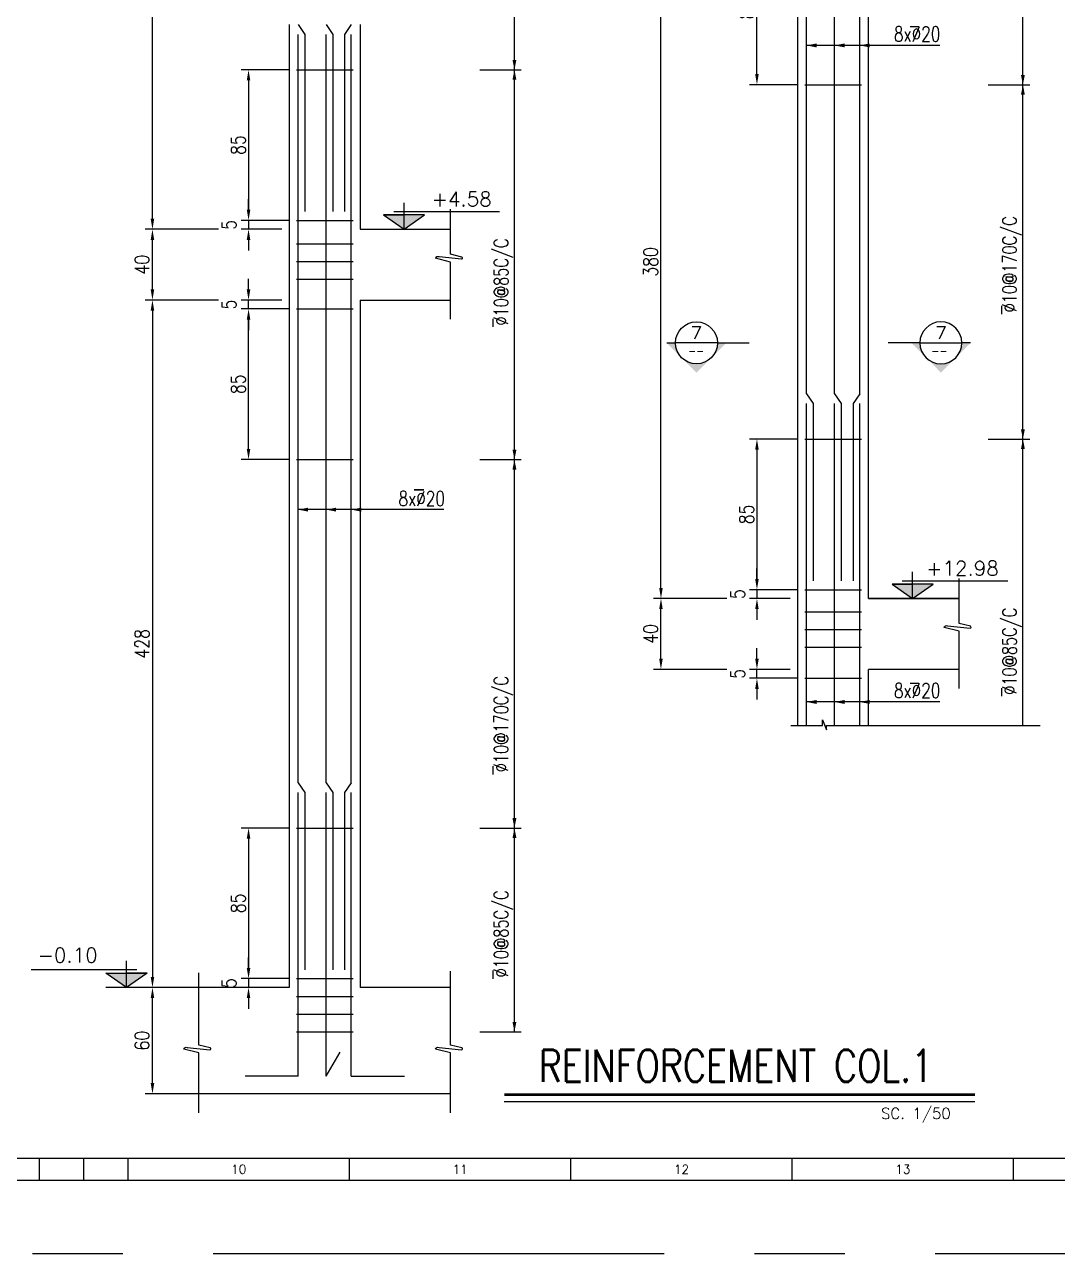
# Model space of a CAD drawing. Extents: x 0 to 9506, y 0 to 789.
# Drawn here: x 9486 to 9497.67, y 759.1 to 772.97 of the extents above; entities that cross this region are included whole.
import ezdxf
from ezdxf.enums import TextEntityAlignment as Align

# ---------------------------------------------------------------- set-up
doc = ezdxf.new("R2010")
doc.units = 0
doc.header["$LTSCALE"] = 3
doc.header["$MEASUREMENT"] = 0
doc.linetypes.add('CENTER', pattern=[2, 1.25, -0.25, 0.25, -0.25])
doc.linetypes.add('DASHED2', pattern=[0.375, 0.25, -0.125])
doc.layers.get('0').update_dxf_attribs({"linetype": 'CONTINUOUS'})
doc.layers.get('DEFPOINTS').update_dxf_attribs({"linetype": 'CONTINUOUS'})
for name, color, linetype in [('1SIGN', 2, 'CONTINUOUS'), ('1TEXT1', 2, 'CONTINUOUS'), ('1WALL', 3, 'CONTINUOUS'), ('CONCRETE FAR', 2, 'CONTINUOUS'), ('CUT', 1, 'DASHED2'), ('DIM', 7, 'CONTINUOUS'), ('ELV.', 3, 'CONTINUOUS'), ('JAROO', 1, 'CONTINUOUS'), ('KD', 3, 'CONTINUOUS'), ('NAZ.', 1, 'CONTINUOUS'), ('REIN.', 4, 'CONTINUOUS'), ('SEC.', 5, 'CONTINUOUS')]:
    doc.layers.add(name, color=color, linetype=linetype)
doc.styles.add('ROMANC', font='romanc.shx')
doc.styles.add('ROMANS', font='ROMANS.shx', dxfattribs={"width": 0.8})
doc.styles.get("Standard").update_dxf_attribs({"font": 'romans.shx'})
doc.styles.add('TX', font='TXT.shx')
doc.dimstyles.new('100 GHA', dxfattribs={"dimtxt": 0.135, "dimasz": 0.11, "dimexe": 0.06, "dimexo": 0.06, "dimgap": 0.025, "dimtad": 1, "dimdec": 0, "dimlfac": 100, "dimzin": 0, "dimdsep": 46, "dimtxsty": 'ROMANS', "dimcen": 0.5, "dimclrd": 1, "dimclre": 1, "dimclrt": 2, "dimadec": 0, "dimazin": 0, "dimtfac": 1, "dimtdec": 0, "dimtmove": 2, "dimatfit": 3, "dimfxl": 0.15, "dimtolj": 1, "dimtzin": 0, "dimlwd": -1, "dimlwe": -1, "dimarcsym": 0})

# ---------------------------------------------------------------- blocks, each defined once
blk = doc.blocks.new('*D115')
at = {"layer": 'DEFPOINTS', "color": 0, "ltscale": 50, "transparency": 16777216}
for p in [(9493.188, 766.495), (9494.015, 766.495), (9494.015, 765.695)]:
    blk.add_point(p, dxfattribs=at)
at = {"layer": 'DIM', "color": 1, "ltscale": 50, "transparency": 16777216}
for p, q in [((9493.931, 766.495), (9493.104, 766.495)), ((9493.188, 765.815), (9493.188, 766.375)), ((9493.931, 765.695), (9493.104, 765.695))]:
    blk.add_line(p, q, dxfattribs=at)
for points in [[(9493.168, 766.375), (9493.208, 766.375), (9493.188, 766.495)], [(9493.168, 765.815), (9493.208, 765.815), (9493.188, 765.695)]]:
    blk.add_solid(points, dxfattribs=at)
at = {"layer": 'DIM', "color": 2, "ltscale": 50, "transparency": 16777216, "insert": (9493.071, 766.095), "char_height": 0.162, "attachment_point": 5, "rotation": 90, "style": 'ROMANS'}
blk.add_mtext('\\A1;40', dxfattribs=at)
blk = doc.blocks.new('*D116')
at = {"layer": 'DEFPOINTS', "color": 0, "ltscale": 50, "transparency": 16777216}
for p in [(9494.813, 768.295), (9494.272, 766.595), (9494.813, 766.595)]:
    blk.add_point(p, dxfattribs=at)
at = {"layer": 'DIM', "color": 1, "ltscale": 50, "transparency": 16777216}
for p, q in [((9494.729, 768.295), (9494.188, 768.295)), ((9494.272, 768.175), (9494.272, 766.715)), ((9494.729, 766.595), (9494.188, 766.595))]:
    blk.add_line(p, q, dxfattribs=at)
for points in [[(9494.252, 768.175), (9494.292, 768.175), (9494.272, 768.295)], [(9494.252, 766.715), (9494.292, 766.715), (9494.272, 766.595)]]:
    blk.add_solid(points, dxfattribs=at)
at = {"layer": 'DIM', "color": 2, "ltscale": 50, "transparency": 16777216, "insert": (9494.155, 767.445), "char_height": 0.162, "attachment_point": 5, "rotation": 90, "style": 'ROMANS'}
blk.add_mtext('\\A1;85', dxfattribs=at)
blk = doc.blocks.new('*D119')
at = {"layer": 'DEFPOINTS', "color": 0, "ltscale": 50, "transparency": 16777216}
for p in [(9494.272, 765.695), (9494.733, 765.695), (9494.813, 765.595)]:
    blk.add_point(p, dxfattribs=at)
at = {"layer": 'DIM', "color": 1, "ltscale": 50, "transparency": 16777216}
for p, q in [((9494.272, 765.815), (9494.272, 765.935)), ((9494.649, 765.695), (9494.188, 765.695)), ((9494.272, 765.595), (9494.272, 765.695)), ((9494.729, 765.595), (9494.188, 765.595)), ((9494.272, 765.475), (9494.272, 765.355))]:
    blk.add_line(p, q, dxfattribs=at)
for points in [[(9494.252, 765.815), (9494.292, 765.815), (9494.272, 765.695)], [(9494.252, 765.475), (9494.292, 765.475), (9494.272, 765.595)]]:
    blk.add_solid(points, dxfattribs=at)
at = {"layer": 'DIM', "color": 2, "ltscale": 50, "transparency": 16777216, "insert": (9494.053, 765.645), "char_height": 0.162, "attachment_point": 5, "rotation": 90, "style": 'ROMANS'}
blk.add_mtext('\\A1;5', dxfattribs=at)
blk = doc.blocks.new('*D120')
at = {"layer": 'DEFPOINTS', "color": 0, "ltscale": 50, "transparency": 16777216}
for p in [(9494.272, 766.495), (9494.733, 766.495), (9494.813, 766.595)]:
    blk.add_point(p, dxfattribs=at)
at = {"layer": 'DIM', "color": 1, "ltscale": 50, "transparency": 16777216}
for p, q in [((9494.272, 766.715), (9494.272, 766.835)), ((9494.729, 766.595), (9494.188, 766.595)), ((9494.649, 766.495), (9494.188, 766.495)), ((9494.272, 766.595), (9494.272, 766.495)), ((9494.272, 766.375), (9494.272, 766.255))]:
    blk.add_line(p, q, dxfattribs=at)
for points in [[(9494.252, 766.715), (9494.292, 766.715), (9494.272, 766.595)], [(9494.252, 766.375), (9494.292, 766.375), (9494.272, 766.495)]]:
    blk.add_solid(points, dxfattribs=at)
at = {"layer": 'DIM', "color": 2, "ltscale": 50, "transparency": 16777216, "insert": (9494.053, 766.545), "char_height": 0.162, "attachment_point": 5, "rotation": 90, "style": 'ROMANS'}
blk.add_mtext('\\A1;5', dxfattribs=at)
blk = doc.blocks.new('SEC-1')
at = {"layer": 'SEC.'}
h = blk.add_hatch(color=9, dxfattribs=at)
h.paths.add_polyline_path([(-81.7, 0), (-40.8, -40.8, -0.414214), (-40.8, 40.8)])
h.paths.add_polyline_path([(-40.8, -40.8), (0, -81.7), (0, -57.7, -0.198912)])
h.paths.add_polyline_path([(-40.8, 40.8, -0.198912), (0, 57.7), (0, 81.7)])
at = {"layer": 'SEC.', "color": 9}
blk.add_line((0, 81.7), (0, 57.7), dxfattribs=at)
at = {"layer": 'SEC.', "color": 4}
blk.add_line((0, -57.7), (0, -145), dxfattribs=at)
blk.add_circle((0, 0), 57.7, dxfattribs=at)
blk = doc.blocks.new('*D342')
at = {"layer": 'DEFPOINTS', "color": 0, "ltscale": 50, "transparency": 16777216}
for p in [(9494.272, 773.995), (9494.813, 773.995), (9494.813, 772.295)]:
    blk.add_point(p, dxfattribs=at)
at = {"layer": 'DIM', "color": 1, "ltscale": 50, "transparency": 16777216}
for p, q in [((9494.729, 773.995), (9494.188, 773.995)), ((9494.272, 772.415), (9494.272, 773.875)), ((9494.729, 772.295), (9494.188, 772.295))]:
    blk.add_line(p, q, dxfattribs=at)
for points in [[(9494.252, 773.875), (9494.292, 773.875), (9494.272, 773.995)], [(9494.252, 772.415), (9494.292, 772.415), (9494.272, 772.295)]]:
    blk.add_solid(points, dxfattribs=at)
at = {"layer": 'DIM', "color": 2, "ltscale": 50, "transparency": 16777216, "insert": (9494.155, 773.145), "char_height": 0.162, "attachment_point": 5, "rotation": 90, "style": 'ROMANS'}
blk.add_mtext('\\A1;85', dxfattribs=at)
blk = doc.blocks.new('*D346')
at = {"layer": 'DEFPOINTS', "color": 0, "ltscale": 50, "transparency": 16777216}
for p in [(9493.188, 774.095), (9494.015, 774.095), (9494.015, 766.495)]:
    blk.add_point(p, dxfattribs=at)
at = {"layer": 'DIM', "color": 1, "ltscale": 50, "transparency": 16777216}
for p, q in [((9493.931, 774.095), (9493.104, 774.095)), ((9493.188, 766.615), (9493.188, 773.975)), ((9493.931, 766.495), (9493.104, 766.495))]:
    blk.add_line(p, q, dxfattribs=at)
for points in [[(9493.168, 773.975), (9493.208, 773.975), (9493.188, 774.095)], [(9493.168, 766.615), (9493.208, 766.615), (9493.188, 766.495)]]:
    blk.add_solid(points, dxfattribs=at)
at = {"layer": 'DIM', "color": 2, "ltscale": 50, "transparency": 16777216, "insert": (9493.071, 770.295), "char_height": 0.162, "attachment_point": 5, "rotation": 90, "style": 'ROMANS'}
blk.add_mtext('\\A1;380', dxfattribs=at)
blk = doc.blocks.new('*D348')
at = {"layer": 'DEFPOINTS', "color": 0, "ltscale": 50, "transparency": 16777216}
for p in [(9489.071, 772.464), (9488.531, 770.764), (9489.071, 770.764)]:
    blk.add_point(p, dxfattribs=at)
at = {"layer": 'DIM', "color": 1, "ltscale": 50, "transparency": 16777216}
for p, q in [((9488.987, 772.464), (9488.447, 772.464)), ((9488.531, 772.344), (9488.531, 770.884)), ((9488.987, 770.764), (9488.447, 770.764))]:
    blk.add_line(p, q, dxfattribs=at)
for points in [[(9488.511, 772.344), (9488.551, 772.344), (9488.531, 772.464)], [(9488.511, 770.884), (9488.551, 770.884), (9488.531, 770.764)]]:
    blk.add_solid(points, dxfattribs=at)
at = {"layer": 'DIM', "color": 2, "ltscale": 50, "transparency": 16777216, "insert": (9488.414, 771.614), "char_height": 0.162, "attachment_point": 5, "rotation": 90, "style": 'ROMANS'}
blk.add_mtext('\\A1;85', dxfattribs=at)
blk = doc.blocks.new('*D349')
at = {"layer": 'DEFPOINTS', "color": 0, "ltscale": 50, "transparency": 16777216}
for p in [(9488.531, 770.664), (9488.991, 770.664), (9489.071, 770.764)]:
    blk.add_point(p, dxfattribs=at)
at = {"layer": 'DIM', "color": 1, "ltscale": 50, "transparency": 16777216}
for p, q in [((9488.531, 770.884), (9488.531, 771.004)), ((9488.987, 770.764), (9488.447, 770.764)), ((9488.907, 770.664), (9488.447, 770.664)), ((9488.531, 770.764), (9488.531, 770.664)), ((9488.531, 770.544), (9488.531, 770.424))]:
    blk.add_line(p, q, dxfattribs=at)
for points in [[(9488.511, 770.884), (9488.551, 770.884), (9488.531, 770.764)], [(9488.511, 770.544), (9488.551, 770.544), (9488.531, 770.664)]]:
    blk.add_solid(points, dxfattribs=at)
at = {"layer": 'DIM', "color": 2, "ltscale": 50, "transparency": 16777216, "insert": (9488.312, 770.714), "char_height": 0.162, "attachment_point": 5, "rotation": 90, "style": 'ROMANS'}
blk.add_mtext('\\A1;5', dxfattribs=at)
blk = doc.blocks.new('*D352')
at = {"layer": 'DEFPOINTS', "color": 0, "ltscale": 50, "transparency": 16777216}
for p in [(9487.446, 778.264), (9488.274, 778.264), (9488.274, 770.664)]:
    blk.add_point(p, dxfattribs=at)
at = {"layer": 'DIM', "color": 1, "ltscale": 50, "transparency": 16777216}
for p, q in [((9488.19, 778.264), (9487.362, 778.264)), ((9487.446, 770.784), (9487.446, 778.144)), ((9488.19, 770.664), (9487.362, 770.664))]:
    blk.add_line(p, q, dxfattribs=at)
for points in [[(9487.426, 778.144), (9487.466, 778.144), (9487.446, 778.264)], [(9487.426, 770.784), (9487.466, 770.784), (9487.446, 770.664)]]:
    blk.add_solid(points, dxfattribs=at)
at = {"layer": 'DIM', "color": 2, "ltscale": 50, "transparency": 16777216, "insert": (9487.329, 774.464), "char_height": 0.162, "attachment_point": 5, "rotation": 90, "style": 'ROMANS'}
blk.add_mtext('\\A1;380', dxfattribs=at)
blk = doc.blocks.new('*D353')
at = {"layer": 'DEFPOINTS', "color": 0, "ltscale": 50, "transparency": 16777216}
for p in [(9487.446, 770.664), (9488.274, 770.664), (9488.274, 769.864)]:
    blk.add_point(p, dxfattribs=at)
at = {"layer": 'DIM', "color": 1, "ltscale": 50, "transparency": 16777216}
for p, q in [((9488.19, 770.664), (9487.362, 770.664)), ((9487.446, 769.984), (9487.446, 770.544)), ((9488.19, 769.864), (9487.362, 769.864))]:
    blk.add_line(p, q, dxfattribs=at)
for points in [[(9487.426, 770.544), (9487.466, 770.544), (9487.446, 770.664)], [(9487.426, 769.984), (9487.466, 769.984), (9487.446, 769.864)]]:
    blk.add_solid(points, dxfattribs=at)
at = {"layer": 'DIM', "color": 2, "ltscale": 50, "transparency": 16777216, "insert": (9487.329, 770.264), "char_height": 0.162, "attachment_point": 5, "rotation": 90, "style": 'ROMANS'}
blk.add_mtext('\\A1;40', dxfattribs=at)
blk = doc.blocks.new('*D355')
at = {"layer": 'DEFPOINTS', "color": 0, "ltscale": 50, "transparency": 16777216}
for p in [(9488.274, 769.864), (9487.446, 762.104), (9488.274, 762.104)]:
    blk.add_point(p, dxfattribs=at)
at = {"layer": 'DIM', "color": 1, "ltscale": 50, "transparency": 16777216}
for p, q in [((9488.19, 769.864), (9487.362, 769.864)), ((9487.446, 769.744), (9487.446, 762.224)), ((9488.19, 762.104), (9487.362, 762.104))]:
    blk.add_line(p, q, dxfattribs=at)
for points in [[(9487.426, 769.744), (9487.466, 769.744), (9487.446, 769.864)], [(9487.426, 762.224), (9487.466, 762.224), (9487.446, 762.104)]]:
    blk.add_solid(points, dxfattribs=at)
at = {"layer": 'DIM', "color": 2, "ltscale": 50, "transparency": 16777216, "insert": (9487.329, 765.984), "char_height": 0.162, "attachment_point": 5, "rotation": 90, "style": 'ROMANS'}
blk.add_mtext('\\A1;428', dxfattribs=at)
blk = doc.blocks.new('*D356')
at = {"layer": 'DEFPOINTS', "color": 0, "ltscale": 50, "transparency": 16777216}
for p in [(9487.446, 762.104), (9488.274, 762.104), (9488.274, 760.904)]:
    blk.add_point(p, dxfattribs=at)
at = {"layer": 'DIM', "color": 1, "ltscale": 50, "transparency": 16777216}
for p, q in [((9488.19, 762.104), (9487.362, 762.104)), ((9487.446, 761.024), (9487.446, 761.984)), ((9488.19, 760.904), (9487.362, 760.904))]:
    blk.add_line(p, q, dxfattribs=at)
for points in [[(9487.426, 761.984), (9487.466, 761.984), (9487.446, 762.104)], [(9487.426, 761.024), (9487.466, 761.024), (9487.446, 760.904)]]:
    blk.add_solid(points, dxfattribs=at)
at = {"layer": 'DIM', "color": 2, "ltscale": 50, "transparency": 16777216, "insert": (9487.329, 761.504), "char_height": 0.162, "attachment_point": 5, "rotation": 90, "style": 'ROMANS'}
blk.add_mtext('\\A1;60', dxfattribs=at)
blk = doc.blocks.new('*D357')
at = {"layer": 'DEFPOINTS', "color": 0, "ltscale": 50, "transparency": 16777216}
for p in [(9488.531, 769.864), (9488.991, 769.864), (9489.071, 769.764)]:
    blk.add_point(p, dxfattribs=at)
at = {"layer": 'DIM', "color": 1, "ltscale": 50, "transparency": 16777216}
for p, q in [((9488.531, 769.984), (9488.531, 770.104)), ((9488.907, 769.864), (9488.447, 769.864)), ((9488.531, 769.764), (9488.531, 769.864)), ((9488.987, 769.764), (9488.447, 769.764)), ((9488.531, 769.644), (9488.531, 769.524))]:
    blk.add_line(p, q, dxfattribs=at)
for points in [[(9488.511, 769.984), (9488.551, 769.984), (9488.531, 769.864)], [(9488.511, 769.644), (9488.551, 769.644), (9488.531, 769.764)]]:
    blk.add_solid(points, dxfattribs=at)
at = {"layer": 'DIM', "color": 2, "ltscale": 50, "transparency": 16777216, "insert": (9488.312, 769.814), "char_height": 0.162, "attachment_point": 5, "rotation": 90, "style": 'ROMANS'}
blk.add_mtext('\\A1;5', dxfattribs=at)
blk = doc.blocks.new('*D358')
at = {"layer": 'DEFPOINTS', "color": 0, "ltscale": 50, "transparency": 16777216}
for p in [(9489.071, 762.204), (9488.531, 762.104), (9488.991, 762.104)]:
    blk.add_point(p, dxfattribs=at)
at = {"layer": 'DIM', "color": 1, "ltscale": 50, "transparency": 16777216}
for p, q in [((9488.531, 762.324), (9488.531, 762.444)), ((9488.987, 762.204), (9488.447, 762.204)), ((9488.531, 762.204), (9488.531, 762.104)), ((9488.907, 762.104), (9488.447, 762.104)), ((9488.531, 761.984), (9488.531, 761.864))]:
    blk.add_line(p, q, dxfattribs=at)
for points in [[(9488.511, 762.324), (9488.551, 762.324), (9488.531, 762.204)], [(9488.511, 761.984), (9488.551, 761.984), (9488.531, 762.104)]]:
    blk.add_solid(points, dxfattribs=at)
at = {"layer": 'DIM', "color": 2, "ltscale": 50, "transparency": 16777216, "insert": (9488.312, 762.154), "char_height": 0.162, "attachment_point": 5, "rotation": 90, "style": 'ROMANS'}
blk.add_mtext('\\A1;5', dxfattribs=at)
blk = doc.blocks.new('*D359')
at = {"layer": 'DEFPOINTS', "color": 0, "ltscale": 50, "transparency": 16777216}
for p in [(9488.531, 769.764), (9489.071, 769.764), (9489.071, 768.064)]:
    blk.add_point(p, dxfattribs=at)
at = {"layer": 'DIM', "color": 1, "ltscale": 50, "transparency": 16777216}
for p, q in [((9488.987, 769.764), (9488.447, 769.764)), ((9488.531, 768.184), (9488.531, 769.644)), ((9488.987, 768.064), (9488.447, 768.064))]:
    blk.add_line(p, q, dxfattribs=at)
for points in [[(9488.511, 769.644), (9488.551, 769.644), (9488.531, 769.764)], [(9488.511, 768.184), (9488.551, 768.184), (9488.531, 768.064)]]:
    blk.add_solid(points, dxfattribs=at)
at = {"layer": 'DIM', "color": 2, "ltscale": 50, "transparency": 16777216, "insert": (9488.414, 768.914), "char_height": 0.162, "attachment_point": 5, "rotation": 90, "style": 'ROMANS'}
blk.add_mtext('\\A1;85', dxfattribs=at)
blk = doc.blocks.new('*D360')
at = {"layer": 'DEFPOINTS', "color": 0, "ltscale": 50, "transparency": 16777216}
for p in [(9489.071, 763.904), (9488.531, 762.204), (9489.071, 762.204)]:
    blk.add_point(p, dxfattribs=at)
at = {"layer": 'DIM', "color": 1, "ltscale": 50, "transparency": 16777216}
for p, q in [((9488.987, 763.904), (9488.447, 763.904)), ((9488.531, 763.784), (9488.531, 762.324)), ((9488.987, 762.204), (9488.447, 762.204))]:
    blk.add_line(p, q, dxfattribs=at)
for points in [[(9488.511, 763.784), (9488.551, 763.784), (9488.531, 763.904)], [(9488.511, 762.324), (9488.551, 762.324), (9488.531, 762.204)]]:
    blk.add_solid(points, dxfattribs=at)
at = {"layer": 'DIM', "color": 2, "ltscale": 50, "transparency": 16777216, "insert": (9488.414, 763.054), "char_height": 0.162, "attachment_point": 5, "rotation": 90, "style": 'ROMANS'}
blk.add_mtext('\\A1;85', dxfattribs=at)
blk = doc.blocks.new('KD')
at = {"layer": 'KD', "color": 5}
blk.add_line((0.368, -42.056), (58.503, -42.056), dxfattribs=at)
at = {"layer": 'KD', "color": 6}
for p, q in [((31.643, -42.424), (31.643, -42.056)), ((32.379, -42.424), (32.379, -42.056)), ((33.115, -42.424), (33.115, -42.056)), ((36.795, -42.424), (36.795, -42.056)), ((40.474, -42.424), (40.474, -42.056)), ((44.154, -42.424), (44.154, -42.056)), ((47.833, -42.424), (47.833, -42.056)), ((25.756, -42.424), (33.115, -42.424))]:
    blk.add_line(p, q, dxfattribs=at)
at = {"layer": 'KD', "color": 3}
blk.add_line((0, -42.424), (58.871, -42.424), dxfattribs=at)
at = {"layer": 'KD', "color": 8, "linetype": 'CENTER', "ltscale": 2}
blk.add_lwpolyline([(-1.472, -43.638), (60.343, -43.638), (60.343, 0), (-1.472, 0)], close=True, dxfattribs=at)
at = {"layer": 'DIM'}
for tag, p in [('--', (55.888, -41.627)), ('--', (56.775, -41.661)), ('1:', (57.553, -41.661))]:
    blk.add_attdef(tag, p, '', height=0.147, dxfattribs=at)
at = {"layer": 'KD', "color": 6, "style": 'TX'}
for s, p in [('10', (34.955, -42.24)), ('11', (38.634, -42.24)), ('12', (42.314, -42.24)), ('13', (45.993, -42.24))]:
    blk.add_text(s, height=0.1472, dxfattribs=at).set_placement(p, align=Align.MIDDLE)

msp = doc.modelspace()

# ---------------------------------------------------------------- hatches: boundary and pattern name
at = {"layer": 'ELV.'}
for points in [[(9490.0556, 770.826), (9490.2876, 770.6636), (9490.5196, 770.826)], [(9495.7973, 766.6574), (9496.0292, 766.495), (9496.2612, 766.6574)], [(9487.3852, 762.266), (9487.1532, 762.1036), (9486.9213, 762.266)]]:
    msp.add_hatch(color=2, dxfattribs=at).paths.add_polyline_path(points)

# ---------------------------------------------------------------- linework, layer by layer
at = {"layer": '1SIGN', "const_width": 0.0309}
msp.add_lwpolyline([(9491.4178, 760.8947), (9496.7327, 760.8947)], dxfattribs=at)
at = {"layer": '1SIGN'}
msp.add_lwpolyline([(9491.4178, 760.8176), (9496.7327, 760.8176)], dxfattribs=at)
at = {"layer": '1WALL', "color": 1}
for p, q in [((9495.0116, 765.0613), (9495.0116, 765.1247)), ((9495.0116, 765.1247), (9495.0586, 765.0131)), ((9494.6561, 765.0613), (9495.0116, 765.0613)), ((9495.0586, 765.0131), (9495.0586, 765.0613)), ((9495.0586, 765.0613), (9497.4684, 765.0613))]:
    msp.add_line(p, q, dxfattribs=at)
at = {"layer": 'CONCRETE FAR', "ltscale": 50}
for p, q in [((9494.7328, 766.495), (9494.7328, 781.695)), ((9495.5328, 766.495), (9495.5328, 780.895)), ((9488.9911, 772.9745), (9488.9911, 770.6636)), ((9489.7911, 772.9745), (9489.7911, 770.6636)), ((9488.9911, 770.6636), (9488.9911, 764.2376)), ((9489.7911, 770.6636), (9490.8129, 770.6636)), ((9489.7911, 769.8636), (9489.7911, 764.2592)), ((9489.7911, 769.8636), (9489.7911, 769.8636)), ((9489.7911, 769.8636), (9490.8129, 769.8636)), ((9494.7328, 765.0613), (9494.7328, 766.495)), ((9496.5545, 766.495), (9495.5328, 766.495)), ((9495.5328, 766.495), (9496.5545, 766.495)), ((9496.5545, 765.695), (9495.5328, 765.695)), ((9495.5328, 765.0613), (9495.5328, 765.695)), ((9488.9911, 764.3189), (9488.9911, 762.1036)), ((9489.7911, 764.3189), (9489.7911, 762.1036)), ((9488.9911, 762.1036), (9487.9694, 762.1036)), ((9490.8129, 762.1036), (9489.7911, 762.1036)), ((9490.8129, 760.9036), (9487.9694, 760.9036))]:
    msp.add_line(p, q, dxfattribs=at)
at = {"layer": 'CUT'}
for p, q in [((9493.8264, 769.3815), (9493.3522, 769.3815)), ((9496.112, 769.3815), (9496.5862, 769.3815))]:
    msp.add_line(p, q, dxfattribs=at)
at = {"layer": 'ELV.', "color": 2}
for p, q in [((9490.2876, 770.6636), (9490.2876, 770.9635)), ((9490.0556, 770.826), (9490.2876, 770.826)), ((9490.5196, 770.826), (9490.0556, 770.826)), ((9490.0556, 770.826), (9490.2876, 770.6636)), ((9490.1716, 770.8634), (9491.3633, 770.8634)), ((9490.2876, 770.6636), (9490.5196, 770.826)), ((9490.0556, 770.6636), (9490.5196, 770.6636)), ((9496.0292, 766.495), (9496.0292, 766.7949)), ((9495.7973, 766.6574), (9496.0292, 766.6574)), ((9496.2612, 766.6574), (9495.7973, 766.6574)), ((9495.7973, 766.6574), (9496.0292, 766.495)), ((9495.9133, 766.6948), (9497.1049, 766.6948)), ((9496.0292, 766.495), (9496.2612, 766.6574)), ((9495.7973, 766.495), (9496.2612, 766.495)), ((9487.1532, 762.1036), (9487.1532, 762.4035)), ((9487.2692, 762.3034), (9486.0775, 762.3034)), ((9486.9213, 762.266), (9487.3852, 762.266)), ((9487.1532, 762.1036), (9486.9213, 762.266)), ((9487.3852, 762.266), (9487.1532, 762.266)), ((9487.3852, 762.266), (9487.1532, 762.1036)), ((9487.3852, 762.1036), (9486.9213, 762.1036))]:
    msp.add_line(p, q, dxfattribs=at)
at = {"layer": 'JAROO', "linetype": 'ByBlock', "ltscale": 50}
for p, q in [((9491.5337, 761.6036), (9491.5337, 787.6349)), ((9497.2753, 765.0613), (9497.2753, 781.395))]:
    msp.add_line(p, q, dxfattribs=at)
at = {"layer": 'JAROO', "color": 1, "linetype": 'ByBlock', "ltscale": 50}
for p, q in [((9496.3367, 772.7392), (9494.8328, 772.7392)), ((9490.7363, 767.4985), (9489.0911, 767.4985)), ((9496.3367, 765.3273), (9494.8328, 765.3273))]:
    msp.add_line(p, q, dxfattribs=at)
at = {"layer": 'JAROO', "linetype": 'ByBlock'}
for p, q in [((9491.1428, 772.4636), (9491.6112, 772.4636)), ((9496.8845, 772.295), (9497.3529, 772.295)), ((9496.8845, 768.295), (9497.3529, 768.295)), ((9491.1428, 768.0636), (9491.6112, 768.0636)), ((9491.1428, 763.9036), (9491.6112, 763.9036)), ((9491.1428, 761.6036), (9491.6112, 761.6036))]:
    msp.add_line(p, q, dxfattribs=at)
at = {"layer": 'JAROO', "color": 1, "linetype": 'ByBlock'}
for points in [[(9494.9447, 772.7612), (9494.9447, 772.7172), (9494.8328, 772.7392)], [(9495.2614, 772.7612), (9495.2614, 772.7172), (9495.1494, 772.7392)], [(9495.5447, 772.7612), (9495.5447, 772.7172), (9495.4328, 772.7392)], [(9489.2031, 767.5205), (9489.2031, 767.4765), (9489.0911, 767.4985)], [(9489.5197, 767.5205), (9489.5197, 767.4765), (9489.4078, 767.4985)], [(9489.8031, 767.5205), (9489.8031, 767.4765), (9489.6911, 767.4985)], [(9494.9447, 765.3493), (9494.9447, 765.3053), (9494.8328, 765.3273)], [(9495.2614, 765.3493), (9495.2614, 765.3053), (9495.1494, 765.3273)], [(9495.5447, 765.3493), (9495.5447, 765.3053), (9495.4328, 765.3273)]]:
    msp.add_solid(points, dxfattribs=at)
at = {"layer": 'JAROO', "linetype": 'ByBlock'}
for points in [[(9491.5557, 772.5755), (9491.5117, 772.5755), (9491.5337, 772.4636)], [(9491.5557, 772.3516), (9491.5117, 772.3516), (9491.5337, 772.4636)], [(9497.2973, 772.4069), (9497.2534, 772.4069), (9497.2753, 772.295)], [(9497.2973, 772.183), (9497.2534, 772.183), (9497.2753, 772.295)], [(9497.2973, 768.4069), (9497.2534, 768.4069), (9497.2753, 768.295)], [(9497.2973, 768.183), (9497.2534, 768.183), (9497.2753, 768.295)], [(9491.5557, 768.1755), (9491.5117, 768.1755), (9491.5337, 768.0636)], [(9491.5557, 767.9516), (9491.5117, 767.9516), (9491.5337, 768.0636)], [(9491.5557, 764.0155), (9491.5117, 764.0155), (9491.5337, 763.9036)], [(9491.5557, 763.7916), (9491.5117, 763.7916), (9491.5337, 763.9036)], [(9491.5557, 761.7155), (9491.5117, 761.7155), (9491.5337, 761.6036)]]:
    msp.add_solid(points, dxfattribs=at)
at = {"layer": 'NAZ.', "color": 1}
for points in [[(9490.8129, 769.6483), (9490.8129, 770.2941), (9490.6434, 770.3356, -0.4527531), (9490.6822, 770.356), (9490.9372, 770.3299, 0.9567314), (9490.9411, 770.3503), (9490.8129, 770.381), (9490.8129, 770.8903)], [(9496.5545, 765.4797), (9496.5545, 766.1255), (9496.3851, 766.167, -0.4527531), (9496.4238, 766.1874), (9496.6788, 766.1613, 0.9567314), (9496.6828, 766.1817), (9496.5545, 766.2124), (9496.5545, 766.7217)], [(9487.9694, 760.6873), (9487.9694, 761.366), (9487.8, 761.4075, -0.4527531), (9487.8387, 761.4279), (9488.0937, 761.4018, 0.9567314), (9488.0977, 761.4222), (9487.9694, 761.4529), (9487.9694, 762.2696)], [(9490.8129, 760.6873), (9490.8129, 761.366), (9490.6434, 761.4075, -0.4527531), (9490.6822, 761.4279), (9490.9372, 761.4018, 0.9567314), (9490.9411, 761.4222), (9490.8129, 761.4529), (9490.8129, 762.2878)]]:
    msp.add_lwpolyline(points, format="xyb", dxfattribs=at)
at = {"layer": 'REIN.', "ltscale": 50}
for p, q in [((9494.8328, 768.8059), (9494.8328, 777.095)), ((9495.1494, 768.8059), (9495.1494, 777.095)), ((9495.4328, 768.8059), (9495.4328, 777.095)), ((9489.0911, 764.4145), (9489.0911, 772.8636)), ((9489.4078, 764.4145), (9489.4078, 772.8636)), ((9489.6911, 764.4145), (9489.6911, 772.8636)), ((9494.8328, 765.0613), (9494.8328, 768.695)), ((9495.1494, 765.0613), (9495.1494, 768.695)), ((9495.4328, 765.0613), (9495.4328, 768.695)), ((9489.0911, 761.1036), (9489.0911, 764.3036)), ((9489.4078, 761.1036), (9489.4078, 764.3036)), ((9489.6911, 761.1036), (9489.6911, 764.3036)), ((9489.4078, 761.1036), (9489.5662, 761.3737)), ((9489.0911, 761.1036), (9488.4911, 761.1036)), ((9489.6911, 761.1036), (9490.2911, 761.1036))]:
    msp.add_line(p, q, dxfattribs=at)
at = {"layer": 'REIN.', "linetype": 'ByBlock', "ltscale": 50}
for p, q in [((9489.0911, 772.9745), (9489.1661, 772.8636)), ((9489.1661, 772.8636), (9489.1661, 770.8636)), ((9489.4078, 772.9745), (9489.4828, 772.8636)), ((9489.4828, 772.8636), (9489.4828, 770.8636)), ((9489.6911, 772.9745), (9489.6161, 772.8636)), ((9489.6161, 772.8636), (9489.6161, 770.8636)), ((9494.8328, 768.8059), (9494.9078, 768.695)), ((9494.9078, 768.695), (9494.9078, 766.695)), ((9495.1494, 768.8059), (9495.2244, 768.695)), ((9495.2244, 768.695), (9495.2244, 766.695)), ((9495.4328, 768.8059), (9495.3578, 768.695)), ((9495.3578, 768.695), (9495.3578, 766.695)), ((9489.0911, 764.4145), (9489.1661, 764.3036)), ((9489.4078, 764.4145), (9489.4828, 764.3036)), ((9489.6911, 764.4145), (9489.6161, 764.3036)), ((9489.1661, 764.3036), (9489.1661, 762.3036)), ((9489.4828, 764.3036), (9489.4828, 762.3036)), ((9489.6161, 764.3036), (9489.6161, 762.3036))]:
    msp.add_line(p, q, dxfattribs=at)
at = {"layer": 'REIN.', "color": 5, "ltscale": 50}
for p, q in [((9489.0711, 772.4636), (9489.7111, 772.4636)), ((9494.8128, 772.295), (9495.4528, 772.295)), ((9489.0711, 770.7636), (9489.7111, 770.7636)), ((9489.0711, 770.4994), (9489.7111, 770.4994)), ((9489.0711, 770.2994), (9489.7111, 770.2994)), ((9489.0711, 770.0994), (9489.7111, 770.0994)), ((9489.0711, 769.7636), (9489.7111, 769.7636)), ((9494.8128, 768.295), (9495.4528, 768.295)), ((9489.0711, 768.0636), (9489.7111, 768.0636)), ((9494.8128, 766.595), (9495.4528, 766.595)), ((9494.8128, 766.3442), (9495.4528, 766.3442)), ((9494.8128, 766.1442), (9495.4528, 766.1442)), ((9494.8128, 765.9442), (9495.4528, 765.9442)), ((9494.8128, 765.595), (9495.4528, 765.595)), ((9489.0711, 763.9036), (9489.7111, 763.9036)), ((9489.0711, 762.2036), (9489.7111, 762.2036)), ((9489.0711, 762.0036), (9489.7111, 762.0036)), ((9489.0711, 761.8036), (9489.7111, 761.8036)), ((9489.0711, 761.6036), (9489.7111, 761.6036))]:
    msp.add_line(p, q, dxfattribs=at)

# ---------------------------------------------------------------- block references
at = {"layer": 'CUT', "yscale": 0.004106666666643832}
for p, xscale, zscale, rotation in [((9493.5893, 769.3815), 0.004106666666643832, 0.004106666666643832, 90), ((9496.3491, 769.3815), -0.004106666666643832, 0.004106666666666667, 270)]:
    msp.add_blockref('SEC-1', p, dxfattribs=dict(at, xscale=xscale, zscale=zscale, rotation=rotation))
at = {"layer": 'DIM', "xscale": 0.6794467363194333, "yscale": 0.6794467363194333, "zscale": 0.6794467363194333}
msp.add_blockref('KD', (9464.6701, 788.7518), dxfattribs=at)

# ---------------------------------------------------------------- texts
at = {"color": 4, "style": 'ROMANS', "width": 0.8}
msp.add_text('REINFORCEMENT COL.1', height=0.363, dxfattribs=at).set_placement((9494.0343, 761.2203), align=Align.MIDDLE)
at = {"layer": '1TEXT1', "style": 'ROMANS'}
msp.add_text('SC. 1/50', height=0.12342, dxfattribs=at).set_placement((9495.6728, 760.6204))
at = {"layer": 'CUT', "color": 4, "style": 'ROMANC', "width": 1.1}
for p in [(9493.5882, 769.495), (9496.3501, 769.495)]:
    msp.add_text('7', height=0.1437, dxfattribs=at).set_placement(p, align=Align.MIDDLE)
at = {"layer": 'CUT', "color": 1, "style": 'ROMANS'}
for p in [(9493.4947, 769.2488), (9496.2423, 769.2488)]:
    msp.add_text('--', height=0.08131, dxfattribs=at).set_placement(p)
at = {"layer": 'ELV.', "color": 2, "style": 'ROMANS'}
for s, height, width, p in [(' 8x%%C20', 0.168, 0.75, (9496.0378, 772.8686)), ('-', 0.168, 0.75, (9496.0498, 772.9648)), ('-', 0.1732, 0.8, (9490.4565, 767.7362)), (' 8x%%C20', 0.168, 0.75, (9490.4436, 767.6239)), (' 8x%%C20', 0.168, 0.75, (9496.0378, 765.4567)), ('-', 0.168, 0.75, (9496.0498, 765.5529))]:
    msp.add_text(s, height=height, dxfattribs=dict(at, width=width)).set_placement(p, align=Align.MIDDLE)
for s, p in [('+4.58', (9490.5984, 770.9223)), ('+12.98', (9496.1829, 766.7537)), ('-0.10', (9486.1488, 762.3858))]:
    msp.add_text(s, height=0.165, dxfattribs=at).set_placement(p)
at = {"layer": 'ELV.', "color": 2, "style": 'ROMANS', "width": 0.75}
for s, p in [('%%C10@170C/C', (9497.1358, 770.2685)), ('%%C10@85C/C', (9491.3942, 770.0683)), ('-', (9497.025, 769.7515)), ('-', (9491.2834, 769.6069)), ('%%C10@85C/C', (9497.1358, 765.8997)), ('%%C10@170C/C', (9491.3942, 765.0769)), ('-', (9497.025, 765.4383)), ('-', (9491.2834, 764.5545)), ('%%C10@85C/C', (9491.3942, 762.7094)), ('-', (9491.2834, 762.2481))]:
    msp.add_text(s, height=0.16, rotation=90, dxfattribs=at).set_placement(p, align=Align.MIDDLE)

# ---------------------------------------------------------------- dimensions: what is measured, and where the dimension line sits
at = {"layer": 'DIM', "ltscale": 50}
for base, p1, p2, angle, text, picture, middle in [((9487.4462, 778.2636), (9488.2735, 770.6636), (9488.2735, 778.2636), 90, '380', '*D352', (9487.3292, 774.4636)), ((9493.1878, 774.095), (9494.0151, 766.495), (9494.0151, 774.095), 90, '380', '*D346', (9493.0708, 770.295)), ((9487.4462, 762.1036), (9488.2735, 769.8636), (9488.2735, 762.1036), 270, '428', '*D355', (9487.3292, 765.9836))]:
    dim = msp.add_linear_dim(base=base, p1=p1, p2=p2, angle=angle, text=text, dimstyle='100 GHA', override={"dimscale": 1.2, "dimasz": 0.1, "dimexe": 0.07, "dimexo": 0.07, "dimgap": 0.03, "dimlfac": 500, "dimzin": 12, "dimadec": 1, "dimazin": 3, "dimfxl": 0.5}, dxfattribs=at)
    dim.commit()
    dim.dimension.update_dxf_attribs({"geometry": picture, "text_midpoint": middle})
for base, p1, p2, angle, picture, middle in [((9494.2724, 773.995), (9494.8128, 772.295), (9494.8128, 773.995), 270, '*D342', (9494.1554, 773.145)), ((9488.5307, 770.7636), (9489.0711, 772.4636), (9489.0711, 770.7636), 90, '*D348', (9488.4137, 771.6136)), ((9488.5307, 770.6636), (9489.0711, 770.7636), (9488.9911, 770.6636), 90, '*D349', (9488.3117, 770.7136)), ((9487.4462, 770.6636), (9488.2735, 769.8636), (9488.2735, 770.6636), 90, '*D353', (9487.3292, 770.2636)), ((9488.5307, 769.8636), (9489.0711, 769.7636), (9488.9911, 769.8636), 270, '*D357', (9488.3117, 769.8136)), ((9488.5307, 769.7636), (9489.0711, 768.0636), (9489.0711, 769.7636), 270, '*D359', (9488.4137, 768.9136)), ((9494.2724, 766.595), (9494.8128, 768.295), (9494.8128, 766.595), 90, '*D116', (9494.1554, 767.445)), ((9494.2724, 766.495), (9494.8128, 766.595), (9494.7328, 766.495), 90, '*D120', (9494.0534, 766.545)), ((9493.1878, 766.495), (9494.0151, 765.695), (9494.0151, 766.495), 90, '*D115', (9493.0708, 766.095)), ((9494.2724, 765.695), (9494.8128, 765.595), (9494.7328, 765.695), 270, '*D119', (9494.0534, 765.645)), ((9488.5307, 762.2036), (9489.0711, 763.9036), (9489.0711, 762.2036), 90, '*D360', (9488.4137, 763.0536)), ((9488.5307, 762.1036), (9489.0711, 762.2036), (9488.9911, 762.1036), 90, '*D358', (9488.3117, 762.1536)), ((9487.4462, 762.1036), (9488.2735, 760.9036), (9488.2735, 762.1036), 90, '*D356', (9487.3292, 761.5036))]:
    dim = msp.add_linear_dim(base=base, p1=p1, p2=p2, angle=angle, dimstyle='100 GHA', override={"dimscale": 1.2, "dimasz": 0.1, "dimexe": 0.07, "dimexo": 0.07, "dimgap": 0.03, "dimlfac": 50, "dimzin": 12, "dimadec": 1, "dimazin": 3, "dimfxl": 0.5}, dxfattribs=at)
    dim.commit()
    dim.dimension.update_dxf_attribs({"geometry": picture, "text_midpoint": middle})

doc.saveas('drawing.dxf')
